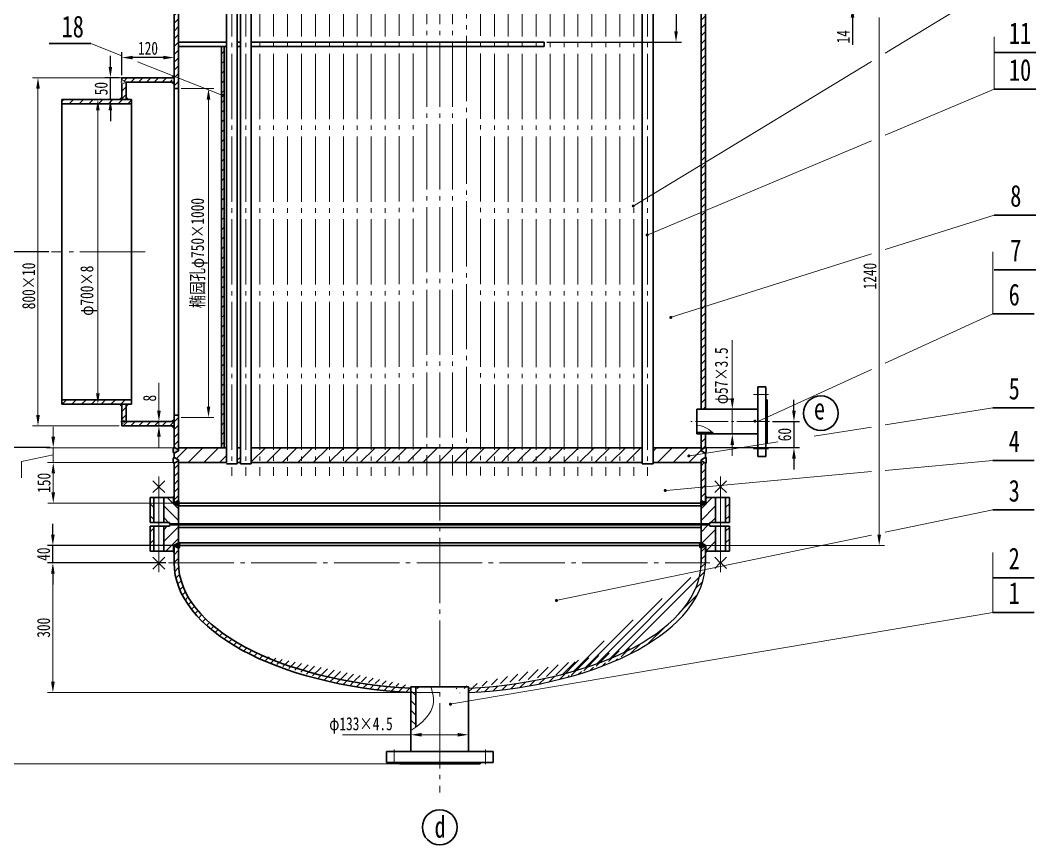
# Model space of a CAD drawing. Header units: millimetres. Extents: x 0 to 5940, y 0 to 8410.
# Drawn here: x 1224 to 3556, y 3282 to 5176 of the extents above; entities that cross this region are included whole.
import ezdxf

# ---------------------------------------------------------------- set-up
doc = ezdxf.new("R2010")
doc.units = ezdxf.units.MM
doc.header["$LTSCALE"] = 100
doc.linetypes.add('MYCENTER', pattern=[3.4, 1.5, -0.15, 0.1, -0.15, 1.5])
doc.layers.get('Defpoints').update_dxf_attribs({"lineweight": 5})
for name, color, linetype, lineweight in [('1', 7, 'Continuous', 35), ('2', 2, 'Continuous', 5), ('3', 3, 'MYCENTER', 5), ('6', 4, 'Continuous', 5)]:
    doc.layers.add(name, color=color, linetype=linetype, lineweight=lineweight)
doc.styles.add('HZTXT', font='SIMFANG.TTF', dxfattribs={"width": 0.75, "height": 30})
doc.dimstyles.new('ISO-25', dxfattribs={"dimtxt": 2.5, "dimasz": 2.5, "dimexe": 1.25, "dimexo": 0.625, "dimtad": 1, "dimdsep": 46, "dimtxsty": 'Standard', "dimcen": 2.5, "dimadec": 0, "dimazin": 0, "dimtfac": 1, "dimtmove": 0, "dimatfit": 3, "dimfxl": 0, "dimarcsym": 0})
pattern_1 = [(45, (-117.517, 50), (-11.22532, 11.22532), [])]
pattern_2 = [(45, (-2e-12, -3340.65), (-13.470384, 13.470384), [])]
pattern_3 = [(45, (-5e-13, 50), (-8.980256, 8.980256), [])]

# ---------------------------------------------------------------- blocks, each defined once
blk = doc.blocks.new('*D5')
at = {"layer": '6', "color": 0, "lineweight": -2}
for p, q in [((3000.8, 4279.2), (3000.8, 4304.2)), ((2951.2, 4254.2), (3013.3, 4254.2)), ((3000.8, 4254.2), (3000.8, 4194.2)), ((2793.7, 4194.2), (3013.3, 4194.2)), ((3000.8, 4169.2), (3000.8, 4144.2))]:
    blk.add_line(p, q, dxfattribs=at)
at = {"layer": '6', "color": 0}
for points in [[(2996.6, 4279.2), (3005, 4279.2), (3000.8, 4254.2)], [(2996.6, 4169.2), (3005, 4169.2), (3000.8, 4194.2)]]:
    blk.add_solid(points, dxfattribs=at)
at = {"layer": 'Defpoints', "color": 0}
for p in [(2944.9, 4254.2), (2787.5, 4194.2), (3000.8, 4194.2)]:
    blk.add_point(p, dxfattribs=at)
at = {"layer": '6', "color": 0, "insert": (2979.5, 4224.2), "char_height": 30, "attachment_point": 5, "rotation": 90, "style": 'HZTXT'}
blk.add_mtext('60', dxfattribs=at)
blk = doc.blocks.new('*D8')
at = {"layer": '6', "color": 0, "lineweight": -2}
for p, q in [((1299.1, 3994.5), (1299.1, 4019.5)), ((1584.3, 3969.5), (1286.6, 3969.5)), ((1299.1, 3929.5), (1299.1, 3969.5)), ((1558.5, 3929.5), (1286.6, 3929.5)), ((1299.1, 3904.5), (1299.1, 3879.5))]:
    blk.add_line(p, q, dxfattribs=at)
at = {"layer": '6', "color": 0}
for points in [[(1294.9, 3994.5), (1303.3, 3994.5), (1299.1, 3969.5)], [(1294.9, 3904.5), (1303.3, 3904.5), (1299.1, 3929.5)]]:
    blk.add_solid(points, dxfattribs=at)
at = {"layer": 'Defpoints', "color": 0}
for p in [(1299.1, 3969.5), (1590.6, 3969.5), (1564.8, 3929.5)]:
    blk.add_point(p, dxfattribs=at)
at = {"layer": '6', "color": 0, "insert": (1277.8, 3949.5), "char_height": 30, "attachment_point": 5, "rotation": 90, "style": 'HZTXT'}
blk.add_mtext('40', dxfattribs=at)
blk = doc.blocks.new('*D9')
at = {"layer": '6', "color": 0, "lineweight": -2}
for p, q in [((3135.3, 5246.3), (3135.3, 5271.3)), ((3101.7, 5221.3), (3147.8, 5221.3)), ((3101.7, 5207.3), (3147.8, 5207.3)), ((3135.3, 5221.3), (3135.3, 5207.3)), ((3135.3, 5182.3), (3135.3, 5119.6))]:
    blk.add_line(p, q, dxfattribs=at)
at = {"layer": '6', "color": 0}
for points in [[(3131.1, 5246.3), (3139.4, 5246.3), (3135.3, 5221.3)], [(3131.1, 5182.3), (3139.4, 5182.3), (3135.3, 5207.3)]]:
    blk.add_solid(points, dxfattribs=at)
at = {"layer": 'Defpoints', "color": 0}
for p in [(3095.5, 5221.3), (3095.5, 5207.3), (3135.3, 5221.3)]:
    blk.add_point(p, dxfattribs=at)
at = {"layer": '6', "color": 0, "insert": (3114, 5138.5), "char_height": 30, "attachment_point": 5, "rotation": 90, "style": 'HZTXT'}
blk.add_mtext('14', dxfattribs=at)
blk = doc.blocks.new('*D10')
at = {"layer": '6', "color": 0, "lineweight": -2}
for p, q in [((1457.5, 5050.4), (1457.5, 5103)), ((1552.5, 5090.5), (1482.5, 5090.5)), ((1577.5, 5050.1), (1577.5, 5103))]:
    blk.add_line(p, q, dxfattribs=at)
at = {"layer": '6', "color": 0}
for points in [[(1482.5, 5094.7), (1482.5, 5086.4), (1457.5, 5090.5)], [(1552.5, 5094.7), (1552.5, 5086.4), (1577.5, 5090.5)]]:
    blk.add_solid(points, dxfattribs=at)
at = {"layer": 'Defpoints', "color": 0}
for p in [(1457.5, 5090.5), (1457.5, 5044.2), (1577.5, 5043.9)]:
    blk.add_point(p, dxfattribs=at)
at = {"layer": '6', "color": 0, "insert": (1517.5, 5111.8), "char_height": 30, "attachment_point": 5, "style": 'HZTXT'}
blk.add_mtext('120', dxfattribs=at)
blk = doc.blocks.new('*D11')
at = {"layer": '6', "color": 0, "lineweight": -2}
for p, q in [((1431.2, 5069.2), (1431.2, 5094.2)), ((1451.2, 5044.2), (1418.7, 5044.2)), ((1431.2, 4994.2), (1431.2, 5044.2)), ((1452.8, 4994.2), (1418.7, 4994.2)), ((1431.2, 4969.2), (1431.2, 4944.2))]:
    blk.add_line(p, q, dxfattribs=at)
at = {"layer": '6', "color": 0}
for points in [[(1427, 5069.2), (1435.3, 5069.2), (1431.2, 5044.2)], [(1427, 4969.2), (1435.3, 4969.2), (1431.2, 4994.2)]]:
    blk.add_solid(points, dxfattribs=at)
at = {"layer": 'Defpoints', "color": 0}
for p in [(1431.2, 5044.2), (1457.5, 5044.2), (1459.1, 4994.2)]:
    blk.add_point(p, dxfattribs=at)
at = {"layer": '6', "color": 0, "insert": (1409.9, 5019.2), "char_height": 30, "attachment_point": 5, "rotation": 90, "style": 'HZTXT'}
blk.add_mtext('50', dxfattribs=at)
blk = doc.blocks.new('*D12')
at = {"layer": '6', "color": 0, "lineweight": -2}
for p, q in [((1289.9, 4644.2), (1183.7, 4644.2)), ((1196.2, 4219.2), (1196.2, 4619.2)), ((1292.7, 4194.2), (1183.7, 4194.2))]:
    blk.add_line(p, q, dxfattribs=at)
at = {"layer": '6', "color": 0}
for points in [[(1192, 4619.2), (1200.3, 4619.2), (1196.2, 4644.2)], [(1192, 4219.2), (1200.3, 4219.2), (1196.2, 4194.2)]]:
    blk.add_solid(points, dxfattribs=at)
at = {"layer": 'Defpoints', "color": 0}
for p in [(1196.2, 4644.2), (1296.2, 4644.2), (1299, 4194.2)]:
    blk.add_point(p, dxfattribs=at)
at = {"layer": '6', "color": 0, "insert": (1174.9, 4419.2), "char_height": 30, "attachment_point": 5, "rotation": 90, "style": 'HZTXT'}
blk.add_mtext('450', dxfattribs=at)
blk = doc.blocks.new('*D13')
at = {"layer": '6', "color": 0, "lineweight": -2}
for p, q in [((1581.2, 5545.2), (1110.9, 5545.2)), ((1123.4, 4219.2), (1123.4, 5520.2)), ((1177.4, 4194.2), (1110.9, 4194.2))]:
    blk.add_line(p, q, dxfattribs=at)
at = {"layer": '6', "color": 0}
for points in [[(1119.2, 5520.2), (1127.5, 5520.2), (1123.4, 5545.2)], [(1119.2, 4219.2), (1127.5, 4219.2), (1123.4, 4194.2)]]:
    blk.add_solid(points, dxfattribs=at)
at = {"layer": 'Defpoints', "color": 0}
for p in [(1123.4, 5545.2), (1587.5, 5545.2), (1183.7, 4194.2)]:
    blk.add_point(p, dxfattribs=at)
at = {"layer": '6', "color": 0, "insert": (1102.1, 4869.7), "char_height": 30, "attachment_point": 5, "rotation": 90, "style": 'HZTXT'}
blk.add_mtext('1351', dxfattribs=at)
blk = doc.blocks.new('*D17')
at = {"layer": '2', "color": 0, "lineweight": -2}
for p, q in [((2683.6, 6194.2), (2742.6, 6194.2)), ((2730.1, 6169.2), (2730.1, 5151.2)), ((2433.7, 5126.2), (2742.6, 5126.2))]:
    blk.add_line(p, q, dxfattribs=at)
at = {"layer": '2', "color": 0}
for points in [[(2725.9, 6169.2), (2734.2, 6169.2), (2730.1, 6194.2)], [(2725.9, 5151.2), (2734.2, 5151.2), (2730.1, 5126.2)]]:
    blk.add_solid(points, dxfattribs=at)
at = {"layer": 'Defpoints', "color": 0}
for p in [(2677.4, 6194.2), (2427.5, 5126.2), (2730.1, 5126.2)]:
    blk.add_point(p, dxfattribs=at)
at = {"layer": '2', "color": 0, "insert": (2708.8, 5660.2), "char_height": 30, "attachment_point": 5, "rotation": 90, "style": 'HZTXT'}
blk.add_mtext('1068', dxfattribs=at)

msp = doc.modelspace()

# ---------------------------------------------------------------- hatches: boundary and pattern name
at = {"layer": '2'}
h = msp.add_hatch(dxfattribs=at)
h.set_pattern_fill('ANSI31', color=256, scale=4, style=0)
h.paths.add_polyline_path([(1587.475, 5334.57), (1577.475, 5334.57), (1577.475, 5037.173), (1587.475, 5032.701)])
h = msp.add_hatch(dxfattribs=at)
h.set_pattern_fill('ANSI31', color=256, scale=4, style=0)
h.paths.add_polyline_path([(2797.475, 5216.461), (2787.475, 5216.461), (2787.475, 4687.692), (2797.475, 4687.692)])
h = msp.add_hatch(color=256, dxfattribs=at)
edge = h.paths.add_edge_path()
edge.add_ellipse((1457.475, 5034.167), major_axis=(0, 5), ratio=0.30473955, start_angle=0, end_angle=180)
edge.add_line((1457.475, 5029.167), (1467.475, 5034.167))
edge.add_line((1467.475, 5034.167), (1457.475, 5039.167))
h.paths.add_polyline_path([(1577.475, 5049.784), (1571.859, 5044.167), (1577.475, 5044.167)])
h.paths.add_polyline_path([(1577.475, 5034.167), (1571.859, 5034.167), (1577.475, 5028.551)])
h.paths.add_polyline_path([(1467.475, 4999.745), (1467.475, 4994.167), (1473.053, 4994.167)])
h.paths.add_polyline_path([(1457.475, 4999.745), (1451.897, 4994.167), (1457.475, 4994.167)])
h = msp.add_hatch(dxfattribs=at)
h.set_pattern_fill('ANSI31', color=256, scale=4, style=0)
h.paths.add_polyline_path([(1561.836, 5044.167), (1457.475, 5044.167), (1457.475, 5039.167), (1467.475, 5034.167), (1577.475, 5034.167), (1577.475, 5037.173)])
h.paths.add_polyline_path([(1467.475, 5034.167), (1457.475, 5029.167), (1457.475, 4994.167), (1467.475, 4994.167)])
h = msp.add_hatch(dxfattribs=at)
h.set_pattern_fill('ANSI31', color=256, scale=4, style=0)
h.paths.add_polyline_path([(1587.475, 5019.167), (1587.475, 5043.672), (1577.475, 5047.6), (1577.475, 5019.167)])
h = msp.add_hatch(dxfattribs=at)
h.set_pattern_fill('ANSI31', color=256, scale=4, style=0)
h.paths.add_polyline_path([(2797.475, 4687.692), (2787.475, 4687.692), (2787.475, 4282.667), (2797.475, 4282.667)])
h = msp.add_hatch(color=256, dxfattribs=at)
h.paths.add_polyline_path([(1577.475, 4244.167), (1571.859, 4244.167), (1577.475, 4238.551)])
h.paths.add_polyline_path([(1577.475, 4259.784), (1571.859, 4254.167), (1577.475, 4254.167)])
edge = h.paths.add_edge_path()
edge.add_line((1587.475, 4187.167), (1587.475, 4189.243))
edge.add_line((1587.475, 4189.243), (1578.946, 4194.167))
edge.add_line((1578.946, 4194.167), (1576.631, 4194.167))
edge.add_ellipse((1577.625, 4188.205), major_axis=(0, -6.774), ratio=0.30896489, start_angle=208.332188, end_angle=355.907301)
edge.add_ellipse((1577.625, 4188.205), major_axis=(0, -6.774), ratio=0.30896489, start_angle=355.907301, end_angle=357.918886)
edge.add_line((1577.549, 4181.436), (1587.475, 4187.167))
h.paths.add_polyline_path([(1467.475, 4254.167), (1457.475, 4254.167), (1457.475, 4249.167)])
h.paths.add_polyline_path([(1457.475, 4259.167), (1457.475, 4254.167), (1467.475, 4254.167)])
edge = h.paths.add_edge_path()
edge.add_ellipse((1457.475, 4254.167), major_axis=(0, -5), ratio=0.30473955, start_angle=180, end_angle=360)
edge.add_line((1457.475, 4249.167), (1457.475, 4259.167))
h.paths.add_polyline_path([(1473.053, 4294.167), (1467.475, 4294.167), (1467.475, 4288.59)])
h.paths.add_polyline_path([(1457.475, 4294.167), (1451.897, 4294.167), (1457.475, 4288.59)])
h = msp.add_hatch(dxfattribs=at)
h.set_pattern_fill('ANSI31', color=256, scale=4, style=0)
h.paths.add_polyline_path([(1587.475, 4269.167), (1577.475, 4269.167), (1577.475, 4195.017), (1587.475, 4189.243)])
h.paths.add_polyline_path([(1577.475, 4254.167), (1467.475, 4254.167), (1457.475, 4249.167), (1457.475, 4244.167), (1577.475, 4244.167)])
h.paths.add_polyline_path([(1467.475, 4294.167), (1457.475, 4294.167), (1457.475, 4259.167), (1467.475, 4254.167)])
h = msp.add_hatch(dxfattribs=at)
h.set_pattern_fill('ANSI31', color=256, scale=4, style=0)
h.paths.add_polyline_path([(2797.475, 4225.667), (2787.475, 4225.667), (2787.475, 4189.243), (2797.475, 4195.017)])
h = msp.add_hatch(dxfattribs=at)
h.set_pattern_fill('ANSI31', color=256, scale=4, style=0)
h.paths.add_polyline_path([(1587.475, 4164.128), (1577.475, 4158.355), (1577.475, 4067.096), (1587.475, 4072.869), (1587.475, 4106.518)])
h = msp.add_hatch(dxfattribs=at)
h.set_pattern_fill('ANSI31', color=256, scale=4, style=0)
h.paths.add_polyline_path([(2787.475, 4103.171), (2797.475, 4104.088), (2797.475, 4106.518), (2797.475, 4158.355), (2787.475, 4164.128)])
h.paths.add_polyline_path([(2787.475, 4072.869), (2797.475, 4067.096), (2797.475, 4104.088), (2787.475, 4103.171)])
for points in [[(1577.475, 4075.518), (1577.475, 4083.518), (1573.475, 4079.518)], [(2801.475, 4079.518), (2797.475, 4083.518), (2797.475, 4075.518)], [(1569.136, 4019.518), (1569.136, 4016.518), (1590.706, 4016.518), (1590.706, 4019.518)], [(2784.244, 4019.518), (2784.244, 4016.518), (2805.814, 4016.518), (2805.814, 4019.518)], [(1573.475, 3956.518), (1577.475, 3960.518), (1577.475, 3952.518)], [(2801.475, 3956.518), (2797.475, 3960.518), (2797.475, 3952.518)]]:
    msp.add_hatch(color=256, dxfattribs=at).paths.add_polyline_path(points)
h = msp.add_hatch(dxfattribs=at)
h.set_pattern_fill('ANSI31', color=256, scale=6, style=0)
h.set_pattern_definition([(135, (4374.95, -3340.65), (13.470384, 13.470384), [])])
h.paths.add_polyline_path([(1553.975, 4022.518), (1566.975, 4022.518), (1566.975, 4019.518), (1587.475, 4019.518), (1587.475, 4060.167), (1576.475, 4066.518), (1576.475, 4076.518), (1573.475, 4079.518), (1553.975, 4079.518)])
h.paths.add_polyline_path([(1522.475, 4022.518), (1530.975, 4022.518), (1530.975, 4079.518), (1522.475, 4079.518)])
h = msp.add_hatch(color=256, dxfattribs=at)
edge = h.paths.add_edge_path()
edge.add_line((1576.475, 4066.518), (1587.475, 4060.167))
edge.add_ellipse((1587.475, 4066.518), major_axis=(0, 6.351), ratio=0.28810763, start_angle=180, end_angle=360)
edge.add_line((1587.475, 4072.869), (1576.475, 4066.518))
h = msp.add_hatch(color=256, dxfattribs=at)
edge = h.paths.add_edge_path()
edge.add_ellipse((2787.475, 4066.518), major_axis=(0, 6.351), ratio=0.28810763, start_angle=0, end_angle=180)
edge.add_line((2787.475, 4060.167), (2798.475, 4066.518))
edge.add_line((2798.475, 4066.518), (2787.475, 4072.869))
h = msp.add_hatch(dxfattribs=at)
h.set_pattern_fill('ANSI31', color=256, scale=6, style=0)
h.set_pattern_definition(pattern_2)
h.paths.add_polyline_path([(2820.975, 4079.518), (2801.475, 4079.518), (2798.475, 4076.518), (2798.475, 4066.518), (2787.475, 4060.167), (2787.475, 4019.518), (2807.975, 4019.518), (2807.975, 4022.518), (2820.975, 4022.518)])
h.paths.add_polyline_path([(2852.475, 4079.518), (2843.975, 4079.518), (2843.975, 4022.518), (2852.475, 4022.518)])
h = msp.add_hatch(dxfattribs=at)
h.set_pattern_fill('ANSI31', color=256, scale=6, style=0)
h.paths.add_polyline_path([(1587.475, 4016.518), (1566.975, 4016.518), (1566.975, 4013.518), (1553.975, 4013.518), (1553.975, 3956.518), (1573.475, 3956.518), (1576.475, 3959.518), (1576.475, 3969.518), (1587.475, 3975.869)])
h.paths.add_polyline_path([(1530.975, 4013.518), (1522.475, 4013.518), (1522.475, 3956.518), (1530.975, 3956.518)])
h = msp.add_hatch(dxfattribs=at)
h.set_pattern_fill('ANSI31', color=256, scale=6, style=0)
h.set_pattern_definition(pattern_2)
h.paths.add_polyline_path([(2798.475, 3969.518), (2798.475, 3959.518), (2801.475, 3956.518), (2820.975, 3956.518), (2820.975, 4013.518), (2807.975, 4013.518), (2807.975, 4016.518), (2787.475, 4016.518), (2787.475, 3975.869)])
h.paths.add_polyline_path([(2852.475, 4013.518), (2843.975, 4013.518), (2843.975, 3956.518), (2852.475, 3956.518)])
h = msp.add_hatch(color=256, dxfattribs=at)
edge = h.paths.add_edge_path()
edge.add_ellipse((1587.475, 3969.518), major_axis=(0, -6.351), ratio=0.4848955, start_angle=0, end_angle=180)
edge.add_line((1587.475, 3975.869), (1576.475, 3969.518))
edge.add_line((1576.475, 3969.518), (1587.475, 3963.167))
h = msp.add_hatch(dxfattribs=at)
h.set_pattern_fill('ANSI31', color=256, scale=4, style=0)
h.paths.add_polyline_path([(1587.475, 3963.167), (1577.475, 3968.941), (1577.475, 3929.518), (1587.475, 3929.518)])
h = msp.add_hatch(dxfattribs=at)
h.set_pattern_fill('ANSI31', color=256, scale=4, style=0)
h.paths.add_polyline_path([(2787.475, 3929.518), (2797.475, 3929.518), (2797.475, 3968.941), (2787.475, 3963.167)])
edge = h.paths.add_edge_path()
edge.add_ellipse((2187.475, 3929.518), major_axis=(600, 0), ratio=0.48333333, start_angle=356.525206, end_angle=360, ccw=False)
edge.add_line((2786.372, 3911.942), (2796.667, 3914.077))
edge.add_ellipse((2187.475, 3929.518), major_axis=(610, 0), ratio=0.49180328, start_angle=357.049547, end_angle=360)
edge.add_line((2797.475, 3929.518), (2787.475, 3929.518))
h = msp.add_hatch(color=256, dxfattribs=at)
edge = h.paths.add_edge_path()
edge.add_line((2798.475, 3969.518), (2787.475, 3975.869))
edge.add_ellipse((2787.475, 3969.518), major_axis=(0, -6.351), ratio=0.4848955, start_angle=180, end_angle=360)
edge.add_line((2787.475, 3963.167), (2798.475, 3969.518))
h = msp.add_hatch(dxfattribs=at)
h.set_pattern_fill('ANSI31', color=256, scale=4, style=0)
edge = h.paths.add_edge_path()
edge.add_ellipse((2187.475, 3929.518), major_axis=(610, 0), ratio=0.49180328, start_angle=314.855135, end_angle=357.049547)
edge.add_line((2796.667, 3914.077), (2786.372, 3911.942))
edge.add_ellipse((2187.475, 3929.518), major_axis=(600, 0), ratio=0.48333333, start_angle=315.813264, end_angle=356.525206, ccw=False)
edge.add_line((2617.718, 3727.389), (2617.718, 3716.851))
h = msp.add_hatch(dxfattribs=at)
h.set_pattern_fill('ANSI31', color=256, scale=4, style=0)
h.set_pattern_definition(pattern_3)
edge = h.paths.add_edge_path()
edge.add_ellipse((2187.475, 3929.518), major_axis=(610, 0), ratio=0.49180328, start_angle=276.234996, end_angle=316.77373)
edge.add_line((2631.955, 3724.054), (2631.955, 3734.718))
edge.add_ellipse((2187.475, 3929.518), major_axis=(600, 0), ratio=0.48333333, start_angle=276.339335, end_angle=317.799517, ccw=False)
edge.add_line((2253.725, 3641.292), (2253.725, 3631.293))
h = msp.add_hatch(dxfattribs=at)
h.set_pattern_fill('ANSI31', color=256, scale=4, style=0)
h.set_pattern_definition(pattern_3)
edge = h.paths.add_edge_path()
edge.add_ellipse((2187.475, 3929.518), major_axis=(600, 0), ratio=0.48333333, start_angle=227.036497, end_angle=263.660665, ccw=False)
edge.add_line((1778.556, 3717.3), (1778.556, 3706.907))
edge.add_ellipse((2187.475, 3929.518), major_axis=(610, 0), ratio=0.49180328, start_angle=227.905168, end_angle=263.765004)
edge.add_line((2121.225, 3631.293), (2121.225, 3641.292))
at = {"layer": '6'}
h = msp.add_hatch(dxfattribs=at)
h.set_pattern_fill('ANSI31', color=256, scale=5, style=0)
h.paths.add_polyline_path([(1692.573, 5116.167), (1686.573, 5116.167), (1686.573, 4976.326), (1692.573, 4976.326)])
h = msp.add_hatch(dxfattribs=at)
h.set_pattern_fill('ANSI31', color=256, scale=5, style=0)
h.set_pattern_definition(pattern_1)
h.paths.add_polyline_path([(1319.958, 4994.167), (1319.958, 4984.167), (1479.958, 4984.167), (1479.958, 4994.167)])
h = msp.add_hatch(dxfattribs=at)
h.set_pattern_fill('ANSI31', color=256, scale=5, style=0)
h.paths.add_polyline_path([(1692.573, 4976.326), (1686.573, 4976.326), (1686.573, 4710.271), (1692.573, 4710.271)])
h = msp.add_hatch(dxfattribs=at)
h.set_pattern_fill('ANSI31', color=256, scale=5, style=0)
h.paths.add_polyline_path([(1692.573, 4710.271), (1686.573, 4710.271), (1686.573, 4527.193), (1692.573, 4527.193)])
h = msp.add_hatch(dxfattribs=at)
h.set_pattern_fill('ANSI31', color=256, scale=5, style=0)
h.paths.add_polyline_path([(1692.573, 4527.193), (1686.573, 4527.193), (1686.573, 4332.261), (1692.573, 4332.261)])
h = msp.add_hatch(dxfattribs=at)
h.set_pattern_fill('ANSI31', color=256, scale=5, style=0)
h.paths.add_polyline_path([(1692.573, 4332.261), (1686.573, 4332.261), (1686.573, 4194.167), (1692.573, 4194.167)])
h = msp.add_hatch(dxfattribs=at)
h.set_pattern_fill('ANSI31', color=256, scale=5, style=0)
h.set_pattern_definition(pattern_1)
h.paths.add_polyline_path([(1319.958, 4304.167), (1319.958, 4294.167), (1479.958, 4294.167), (1479.958, 4304.167)])
h = msp.add_hatch(dxfattribs=at)
h.set_pattern_fill('ANSI31', color=256, scale=2, style=0)
edge = h.paths.add_edge_path()
edge.add_line((2813.808, 4229.153), (2777.475, 4229.153))
edge.add_line((2777.475, 4229.153), (2777.475, 4225.667))
edge.add_line((2777.475, 4225.667), (2818.247, 4225.667))
edge.add_spline(control_points=[(2818.247, 4225.667), (2816.773, 4226.809), (2815.297, 4227.979), (2813.808, 4229.153)], knot_values=[117.57746144, 117.57746144, 117.57746144, 117.57746144, 122.78768098, 122.78768098, 122.78768098, 122.78768098], degree=3, periodic=0)
h = msp.add_hatch(dxfattribs=at)
h.set_pattern_fill('ANSI31', color=256, scale=8, style=0)
h.paths.add_polyline_path([(1697.573, 4160.167), (1697.573, 4194.167), (1587.475, 4194.167), (1587.475, 4187.167), (1577.475, 4181.394), (1577.475, 4171.941), (1587.475, 4166.167), (1587.475, 4160.167)])
h.paths.add_polyline_path([(1729.573, 4194.167), (1722.573, 4194.167), (1722.573, 4160.167), (1729.573, 4160.167)])
h.paths.add_polyline_path([(1774.073, 4194.167), (1754.573, 4194.167), (1754.573, 4160.167), (1774.073, 4160.167)])
h.paths.add_polyline_path([(1774.073, 4160.167), (1806.073, 4160.167), (1806.073, 4194.167), (1774.073, 4194.167)])
h.paths.add_polyline_path([(1806.073, 4160.167), (1838.073, 4160.167), (1838.073, 4194.167), (1806.073, 4194.167)])
h.paths.add_polyline_path([(1838.073, 4160.167), (1870.073, 4160.167), (1870.073, 4194.167), (1838.073, 4194.167)])
h.paths.add_polyline_path([(1902.073, 4194.167), (1870.073, 4194.167), (1870.073, 4160.167), (1902.073, 4160.167)])
h.paths.add_polyline_path([(1934.073, 4194.167), (1902.073, 4194.167), (1902.073, 4160.167), (1934.073, 4160.167)])
h.paths.add_polyline_path([(1934.073, 4160.167), (1966.073, 4160.167), (1966.073, 4194.167), (1934.073, 4194.167)])
h = msp.add_hatch(dxfattribs=at)
h.set_pattern_fill('ANSI31', color=256, scale=8, style=0)
h.paths.add_polyline_path([(1998.073, 4194.167), (1966.073, 4194.167), (1966.073, 4160.167), (1998.073, 4160.167)])
h.paths.add_polyline_path([(2030.073, 4160.167), (2030.073, 4194.167), (1998.073, 4194.167), (1998.073, 4160.167)])
h.paths.add_polyline_path([(2062.073, 4160.167), (2062.073, 4194.167), (2030.073, 4194.167), (2030.073, 4160.167)])
h.paths.add_polyline_path([(2094.058, 4160.167), (2094.058, 4194.167), (2062.073, 4194.167), (2062.073, 4160.167)])
h.paths.add_polyline_path([(2094.058, 4160.167), (2126.058, 4160.167), (2126.058, 4194.167), (2094.058, 4194.167)])
h.paths.add_polyline_path([(2126.058, 4160.167), (2158.058, 4160.167), (2158.058, 4194.167), (2126.058, 4194.167)])
h.paths.add_polyline_path([(2187.475, 4194.167), (2158.058, 4194.167), (2158.058, 4160.167), (2187.475, 4160.167)])
h.paths.add_polyline_path([(2187.475, 4160.167), (2216.893, 4160.167), (2216.893, 4194.167), (2187.475, 4194.167)])
h.paths.add_polyline_path([(2248.893, 4194.167), (2216.893, 4194.167), (2216.893, 4160.167), (2248.893, 4160.167)])
h.paths.add_polyline_path([(2280.893, 4194.167), (2248.893, 4194.167), (2248.893, 4160.167), (2280.893, 4160.167)])
h.paths.add_polyline_path([(2280.893, 4160.167), (2312.877, 4160.167), (2312.877, 4194.167), (2280.893, 4194.167)])
h = msp.add_hatch(dxfattribs=at)
h.set_pattern_fill('ANSI31', color=256, scale=8, style=0)
h.paths.add_polyline_path([(2344.877, 4194.167), (2312.877, 4194.167), (2312.877, 4160.167), (2344.877, 4160.167)])
h.paths.add_polyline_path([(2408.877, 4194.167), (2376.877, 4194.167), (2376.877, 4160.167), (2408.877, 4160.167)])
h.paths.add_polyline_path([(2440.877, 4194.167), (2408.877, 4194.167), (2408.877, 4160.167), (2440.877, 4160.167)])
h.paths.add_polyline_path([(2472.877, 4194.167), (2440.877, 4194.167), (2440.877, 4160.167), (2472.877, 4160.167)])
h.paths.add_polyline_path([(2504.877, 4194.167), (2472.877, 4194.167), (2472.877, 4160.167), (2504.877, 4160.167)])
h.paths.add_polyline_path([(2536.877, 4194.167), (2504.877, 4194.167), (2504.877, 4160.167), (2536.877, 4160.167)])
h.paths.add_polyline_path([(2568.877, 4194.167), (2536.877, 4194.167), (2536.877, 4160.167), (2568.877, 4160.167)])
h.paths.add_polyline_path([(2600.877, 4194.167), (2568.877, 4194.167), (2568.877, 4160.167), (2600.877, 4160.167)])
h.paths.add_polyline_path([(2632.877, 4194.167), (2600.877, 4194.167), (2600.877, 4160.167), (2632.877, 4160.167)])
h.paths.add_polyline_path([(2652.377, 4194.167), (2632.877, 4194.167), (2632.877, 4160.167), (2652.377, 4160.167)])
h = msp.add_hatch(dxfattribs=at)
h.set_pattern_fill('ANSI31', color=256, scale=8, style=0)
h.paths.add_polyline_path([(2376.877, 4194.167), (2344.877, 4194.167), (2344.877, 4160.167), (2376.877, 4160.167)])
h = msp.add_hatch(dxfattribs=at)
h.set_pattern_fill('ANSI31', color=256, scale=8, style=0)
edge = h.paths.add_edge_path()
edge.add_line((2787.475, 4160.167), (2787.475, 4166.167))
edge.add_line((2787.475, 4166.167), (2797.475, 4171.941))
edge.add_line((2797.475, 4171.941), (2797.475, 4180.911))
edge.add_line((2797.475, 4180.911), (2761.255, 4175.158))
edge.add_arc((2759.505, 4175.158), 1.75, -180, 0, ccw=False)
edge.add_arc((2759.505, 4175.158), 1.75, 0, 180, ccw=False)
edge.add_line((2761.255, 4175.158), (2797.475, 4180.911))
edge.add_line((2797.475, 4180.911), (2797.475, 4181.394))
edge.add_line((2797.475, 4181.394), (2797.405, 4181.434))
edge.add_ellipse((2797.326, 4188.205), major_axis=(0, -6.774), ratio=0.30896489, start_angle=0, end_angle=2.081114)
edge.add_line((2797.402, 4181.436), (2787.475, 4187.167))
edge.add_line((2787.475, 4187.167), (2787.475, 4194.167))
edge.add_line((2787.475, 4194.167), (2677.377, 4194.167))
edge.add_line((2677.377, 4194.167), (2677.377, 4160.167))
edge.add_line((2677.377, 4160.167), (2787.475, 4160.167))
h = msp.add_hatch(dxfattribs=at)
h.set_pattern_fill('ANSI31', color=256, scale=5, style=0)
h.set_pattern_definition([(315, (-5e-13, 11234.686), (-11.22532, -11.22532), [])])
edge = h.paths.add_edge_path()
edge.add_spline(control_points=[(2121.225, 3544.126), (2124.909, 3546.471), (2128.651, 3549.045), (2132.348, 3551.801)], knot_values=[54.27747102, 54.27747102, 54.27747102, 54.27747102, 62.80237353, 62.80237353, 62.80237353, 62.80237353], degree=3, periodic=0)
edge.add_line((2132.348, 3551.801), (2132.348, 3644.518))
edge.add_line((2132.348, 3644.518), (2121.225, 3644.518))
edge.add_line((2121.225, 3644.518), (2121.225, 3544.126))

# ---------------------------------------------------------------- linework, layer by layer
for major_axis, ratio, start_param in [((610, 0), 0.49180328, 4.82121019), ((600, 0), 0.48333333, 4.82303125)]:
    msp.add_ellipse((2187.475, 3929.518), major_axis=major_axis, ratio=ratio, start_param=start_param, end_param=6.28318531)
at = {"layer": '1'}
for p, q in [((1697.573, 4160.167), (1697.573, 7163.167)), ((1722.573, 4157.167), (1722.573, 7163.167)), ((1729.573, 7163.167), (1729.573, 4157.167)), ((1754.573, 7163.167), (1754.573, 4157.167)), ((2652.377, 6194.167), (2652.377, 4157.167)), ((2677.377, 6194.167), (2677.377, 4157.167)), ((2787.475, 5570.167), (2787.475, 4282.667)), ((1587.475, 4269.167), (1587.475, 5545.167)), ((1577.475, 5525.167), (1577.475, 4269.167)), ((2797.475, 5525.167), (2797.475, 4282.667)), ((1290.913, 5122.844), (1385.913, 5122.844)), ((1697.573, 5126.167), (1587.475, 5126.167)), ((1697.573, 5116.167), (1587.475, 5116.167)), ((1686.573, 5116.167), (1686.573, 4194.167)), ((1692.573, 5116.167), (1692.573, 4194.167)), ((1729.573, 5126.167), (1722.573, 5126.167)), ((1729.573, 5116.167), (1722.573, 5116.167)), ((2427.475, 5126.167), (1754.573, 5126.167)), ((2427.475, 5116.167), (1754.573, 5116.167)), ((2427.475, 5126.167), (2427.475, 5116.167)), ((3460.873, 5102.31), (3555.873, 5102.31)), ((1577.475, 5044.167), (1457.475, 5044.167)), ((1457.475, 5044.167), (1457.475, 5039.167)), ((1577.475, 5044.167), (1457.475, 5044.167)), ((1457.475, 5039.167), (1457.475, 5044.167)), ((1457.475, 4994.167), (1457.475, 5029.167)), ((1457.475, 5029.167), (1457.475, 4994.167)), ((1577.475, 5034.167), (1467.475, 5034.167)), ((1467.475, 4994.167), (1467.475, 5034.167)), ((1587.475, 5019.167), (1577.475, 5019.167)), ((1587.475, 5019.167), (1577.475, 5019.167)), ((3460.873, 5017.893), (3555.873, 5017.893)), ((1319.958, 4994.167), (1319.958, 4294.167)), ((1479.958, 4994.167), (1319.958, 4994.167)), ((1479.958, 4994.167), (1479.958, 4294.167)), ((1479.958, 4984.167), (1319.958, 4984.167)), ((3460.873, 4728.675), (3555.873, 4728.675)), ((3460.873, 4603.178), (3555.873, 4603.178)), ((3457.244, 4501.684), (3552.244, 4501.684)), ((1479.958, 4304.167), (1319.958, 4304.167)), ((1479.958, 4294.167), (1319.958, 4294.167)), ((1457.475, 4294.167), (1457.475, 4244.167)), ((1457.475, 4259.167), (1457.475, 4294.167)), ((1457.475, 4294.167), (1457.475, 4259.167)), ((1467.475, 4294.167), (1467.475, 4254.167)), ((1467.475, 4294.167), (1467.475, 4254.167)), ((1577.475, 4269.167), (1577.475, 4194.962)), ((1587.475, 4269.167), (1577.475, 4269.167)), ((1587.475, 4269.167), (1577.475, 4269.167)), ((1587.475, 4269.167), (1577.475, 4269.167)), ((1587.475, 4269.167), (1587.475, 4187.167)), ((2777.475, 4282.667), (2777.475, 4225.667)), ((3457.244, 4285.709), (3552.244, 4285.709)), ((1457.475, 4244.167), (1457.475, 4249.167)), ((1457.475, 4249.167), (1457.475, 4244.167)), ((1577.475, 4244.167), (1457.475, 4244.167)), ((1577.475, 4244.167), (1457.475, 4244.167)), ((1577.475, 4254.167), (1467.475, 4254.167)), ((2787.475, 4225.667), (2787.475, 4187.167)), ((2797.475, 4225.667), (2797.475, 4194.962)), ((1577.475, 4181.449), (1577.475, 4171.941)), ((1577.475, 4171.941), (1577.475, 4181.394)), ((1587.475, 4189.243), (1577.549, 4194.974)), ((1587.475, 4187.167), (1577.549, 4181.436)), ((1697.573, 4194.167), (1587.475, 4194.167)), ((1729.573, 4194.167), (1722.573, 4194.167)), ((2652.377, 4194.167), (1754.573, 4194.167)), ((2787.475, 4194.167), (2677.377, 4194.167)), ((2787.475, 4189.243), (2797.402, 4194.974)), ((2787.475, 4187.167), (2787.475, 4192.167)), ((2787.475, 4187.167), (2797.402, 4181.436)), ((2797.475, 4181.449), (2797.475, 4171.941)), ((2797.475, 4181.449), (2797.475, 4171.941)), ((2797.475, 4171.941), (2797.475, 4181.394)), ((1587.475, 4166.167), (1577.475, 4171.941)), ((1577.475, 4158.403), (1577.475, 4065.941)), ((1577.551, 4158.398), (1587.475, 4164.128)), ((1587.475, 4166.167), (1587.475, 4060.167)), ((1587.475, 4160.167), (1587.475, 4165.167)), ((1697.573, 4160.167), (1587.475, 4160.167)), ((1722.573, 4157.167), (1697.573, 4157.167)), ((1729.573, 4160.167), (1722.573, 4160.167)), ((1729.573, 4157.167), (1754.573, 4157.167)), ((2652.377, 4160.167), (1754.573, 4160.167)), ((2677.377, 4157.167), (2652.377, 4157.167)), ((2787.475, 4160.167), (2677.377, 4160.167)), ((2787.475, 4166.167), (2797.475, 4171.941)), ((2787.475, 4166.167), (2787.475, 4061.167)), ((2787.475, 4166.167), (2787.475, 4060.167)), ((2787.475, 4160.167), (2787.475, 4165.167)), ((2797.399, 4158.398), (2787.475, 4164.128)), ((2797.475, 4158.403), (2797.475, 4066.941)), ((2797.475, 4158.403), (2797.475, 4066.941)), ((3457.244, 4164.599), (3552.244, 4164.599)), ((1528.898, 4118.025), (1542.475, 4104.448)), ((1528.898, 4090.871), (1542.475, 4104.448)), ((1556.052, 4118.025), (1542.475, 4104.448)), ((1556.052, 4090.871), (1542.475, 4104.448)), ((1577.475, 4067.096), (1577.475, 4106.518)), ((1587.475, 4072.869), (1587.475, 4106.518)), ((2787.475, 4072.869), (2787.475, 4106.518)), ((2797.475, 4067.096), (2797.475, 4106.518)), ((2818.898, 4118.025), (2832.475, 4104.448)), ((2818.898, 4090.871), (2832.475, 4104.448)), ((2846.052, 4118.025), (2832.475, 4104.448)), ((2846.052, 4090.871), (2832.475, 4104.448)), ((1577.475, 4083.518), (1573.475, 4079.518)), ((2797.475, 4083.518), (2801.475, 4079.518)), ((1573.475, 4079.518), (1522.475, 4079.518)), ((1522.475, 4022.518), (1522.475, 4079.518)), ((1530.975, 4022.518), (1530.975, 4079.518)), ((1530.975, 4022.518), (1530.975, 4079.518)), ((1553.975, 4022.518), (1553.975, 4079.518)), ((1553.975, 4022.518), (1553.975, 4079.518)), ((1577.475, 4075.518), (1573.475, 4079.518)), ((1576.475, 4066.518), (1576.475, 4076.518)), ((1587.475, 4072.869), (1576.475, 4066.518)), ((1587.475, 4060.167), (1576.475, 4066.518)), ((2187.475, 4060.167), (1587.475, 4060.167)), ((1587.475, 4019.518), (1587.475, 4060.167)), ((1587.475, 4060.167), (2187.475, 4060.167)), ((1589.305, 4066.518), (2187.475, 4066.518)), ((2785.645, 4066.518), (2187.475, 4066.518)), ((2187.475, 4060.167), (2787.475, 4060.167)), ((2787.475, 4060.167), (2187.475, 4060.167)), ((2787.475, 4072.869), (2798.475, 4066.518)), ((2787.475, 4060.167), (2798.475, 4066.518)), ((2787.475, 4019.518), (2787.475, 4060.167)), ((2797.475, 4075.518), (2801.475, 4079.518)), ((2798.475, 4066.518), (2798.475, 4076.518)), ((2801.475, 4079.518), (2852.475, 4079.518)), ((2820.975, 4022.518), (2820.975, 4079.518)), ((2820.975, 4022.518), (2820.975, 4079.518)), ((2843.975, 4022.518), (2843.975, 4079.518)), ((2843.975, 4022.518), (2843.975, 4079.518)), ((2852.475, 4022.518), (2852.475, 4079.518)), ((3457.244, 4051.078), (3552.244, 4051.078)), ((1566.975, 4022.518), (1522.475, 4022.518)), ((1566.975, 4013.518), (1522.475, 4013.518)), ((1522.475, 4013.518), (1522.475, 3956.518)), ((1530.975, 4013.518), (1530.975, 3956.518)), ((1530.975, 4013.518), (1530.975, 3956.518)), ((1553.975, 4013.518), (1553.975, 3956.518)), ((1553.975, 4013.518), (1553.975, 3956.518)), ((1566.975, 4019.518), (1566.975, 4022.518)), ((2187.475, 4019.518), (1566.975, 4019.518)), ((1566.975, 4016.518), (1566.975, 4013.518)), ((2187.475, 4016.518), (1566.975, 4016.518)), ((1587.475, 3975.869), (1587.475, 4016.518)), ((2187.475, 4010.544), (1587.475, 4010.544)), ((2187.475, 4019.518), (2807.975, 4019.518)), ((2187.475, 4016.518), (2807.975, 4016.518)), ((2187.475, 4010.544), (2786.98, 4010.544)), ((2787.475, 4016.518), (2787.475, 3969.518)), ((2807.975, 4022.518), (2852.475, 4022.518)), ((2807.975, 4019.518), (2807.975, 4022.518)), ((2807.975, 4016.518), (2807.975, 4013.518)), ((2807.975, 4013.518), (2852.475, 4013.518)), ((2820.975, 4013.518), (2820.975, 3956.518)), ((2820.975, 4013.518), (2820.975, 3956.518)), ((2843.975, 4013.518), (2843.975, 3956.518)), ((2843.975, 4013.518), (2843.975, 3956.518)), ((2852.475, 4013.518), (2852.475, 3956.518)), ((1587.475, 3975.869), (1576.475, 3969.518)), ((1587.475, 3963.167), (1576.475, 3969.518)), ((1576.475, 3969.518), (1576.475, 3959.518)), ((2187.475, 3969.518), (1577.475, 3969.518)), ((1577.475, 3969.518), (1577.475, 3929.518)), ((1587.475, 3975.869), (2187.475, 3975.869)), ((1587.475, 3968.479), (1587.475, 3929.518)), ((2787.475, 3975.869), (2187.475, 3975.869)), ((2187.475, 3969.518), (2797.475, 3969.518)), ((2787.475, 3975.869), (2798.475, 3969.518)), ((2787.475, 3963.167), (2798.475, 3969.518)), ((2787.475, 3968.479), (2787.475, 3929.518)), ((2797.475, 3969.518), (2797.475, 3929.518)), ((2798.475, 3969.518), (2798.475, 3959.518)), ((1573.475, 3956.518), (1522.475, 3956.518)), ((1528.898, 3942.46), (1542.475, 3928.883)), ((1556.052, 3942.46), (1542.475, 3928.883)), ((1577.475, 3960.518), (1573.475, 3956.518)), ((1577.475, 3952.518), (1573.475, 3956.518)), ((2797.475, 3960.518), (2801.475, 3956.518)), ((2797.475, 3952.518), (2801.475, 3956.518)), ((2801.475, 3956.518), (2852.475, 3956.518)), ((2818.898, 3942.46), (2832.475, 3928.883)), ((2846.052, 3942.46), (2832.475, 3928.883)), ((1528.898, 3915.305), (1542.475, 3928.883)), ((1556.052, 3915.305), (1542.475, 3928.883)), ((2818.898, 3916.577), (2832.475, 3930.154)), ((2846.052, 3916.577), (2832.475, 3930.154)), ((3457.244, 3895.187), (3552.244, 3895.187)), ((3457.244, 3815.751), (3552.244, 3815.751)), ((2121.225, 3495.788), (2121.225, 3644.518)), ((2253.725, 3644.518), (2121.225, 3644.518)), ((2132.348, 3551.801), (2132.348, 3644.518)), ((2253.725, 3495.788), (2253.725, 3644.518))]:
    msp.add_line(p, q, dxfattribs=at)
at = {"layer": '1', "ltscale": 0.5}
for p, q in [((2917.475, 4334.167), (2936.475, 4334.167)), ((2917.475, 4334.167), (2917.475, 4254.167)), ((2936.475, 4334.167), (2936.475, 4254.167)), ((2939.475, 4304.167), (2936.475, 4304.167)), ((2939.475, 4304.167), (2939.475, 4254.167)), ((2917.475, 4282.667), (2777.475, 4282.667)), ((2917.475, 4174.167), (2917.475, 4254.167)), ((2936.475, 4174.167), (2936.475, 4254.167)), ((2939.475, 4204.167), (2939.475, 4254.167)), ((2813.808, 4229.153), (2777.475, 4229.153)), ((2917.475, 4225.667), (2777.475, 4225.667)), ((2939.475, 4204.167), (2936.475, 4204.167)), ((2917.475, 4174.167), (2936.475, 4174.167)), ((2064.975, 3495.788), (2187.475, 3495.788)), ((2064.975, 3470.788), (2064.975, 3495.788)), ((2309.975, 3495.788), (2187.475, 3495.788)), ((2309.975, 3470.788), (2309.975, 3495.788)), ((2064.975, 3470.788), (2187.475, 3470.788)), ((2094.975, 3467.788), (2094.975, 3470.788)), ((2279.975, 3467.788), (2094.975, 3467.788)), ((2309.975, 3470.788), (2187.475, 3470.788)), ((2279.975, 3467.788), (2279.975, 3470.788))]:
    msp.add_line(p, q, dxfattribs=at)
at = {"layer": '1', "const_width": 3.5}
for points in [[(1687.34, 5003.759, 1), (1690.84, 5003.759, 1)], [(2630.136, 4749.451, 1), (2633.636, 4749.451, 1)], [(2662.072, 4682.959, 1), (2665.572, 4682.959, 1)], [(2716.306, 4493.374, 1), (2719.806, 4493.374, 1)], [(2909.564, 4255.122, 1), (2913.064, 4255.122, 1)], [(2757.755, 4175.158, 1), (2761.255, 4175.158, 1)], [(2703.528, 4095.792, 1), (2707.028, 4095.792, 1)], [(2453.654, 3842.937, 1), (2457.154, 3842.937, 1)], [(2210.27, 3604.615, -1), (2213.77, 3604.615, -1)]]:
    msp.add_lwpolyline(points, format="xyb", close=True, dxfattribs=at)
at = {"layer": '1'}
for centre in [(3062.571, 4273.358), (2187.475, 3321.83)]:
    msp.add_circle(centre, 40, dxfattribs=at)
for centre, major_axis, ratio, start_param, end_param in [((1577.625, 4188.205), (0, -6.774), 0.30896489, 3.17791495, 6.28318531), ((1577.551, 4165.172), (0, -6.774), 0.30896489, 3.17791495, 6.28318531), ((2787.475, 3969.518), (0, -6.351), 0.4848955, 3.14159265, 6.28318531), ((2187.475, 3929.518), (610, 0), 0.49180328, 3.14159265, 4.60356777), ((2187.475, 3929.518), (600, 0), 0.48333333, 3.14159265, 4.60174671)]:
    msp.add_ellipse(centre, major_axis=major_axis, ratio=ratio, start_param=start_param, end_param=end_param, dxfattribs=at)
at = {"layer": '1', "extrusion": (0, 0, -1)}
for centre, major_axis, ratio, start_param in [((2797.326, 4188.205), (0, -6.774), 0.30896489, 3.17791495), ((2797.399, 4165.172), (0, -6.774), 0.30896489, 3.17791495), ((1587.475, 3969.518), (0, -6.351), 0.4848955, 3.14159265)]:
    msp.add_ellipse(centre, major_axis=major_axis, ratio=ratio, start_param=start_param, end_param=6.28318531, dxfattribs=at)
at = {"layer": '2'}
for p, q in [((3210.18, 5100.761), (3460.873, 5253.056)), ((3460.873, 5017.893), (3460.873, 5138.489)), ((1457.475, 5094.735), (1385.913, 5122.844)), ((1689.09, 5003.759), (1493.658, 5080.522)), ((2631.886, 4749.451), (3179.022, 5081.833)), ((1457.475, 5039.167), (1467.475, 5034.167)), ((1577.475, 5049.784), (1571.859, 5044.167)), ((1457.475, 5029.167), (1467.475, 5034.167)), ((1577.475, 5028.551), (1571.859, 5034.167)), ((3210.18, 4912.316), (3460.873, 5017.893)), ((1451.889, 4994.159), (1457.506, 4999.776)), ((1473.061, 4994.159), (1467.445, 4999.776)), ((2665.572, 4682.959), (3179.022, 4899.194)), ((3210.18, 4649.45), (3460.873, 4728.675)), ((3457.244, 4501.684), (3457.244, 4644.214)), ((2716.306, 4493.374), (3179.022, 4639.604)), ((3210.18, 4388.39), (3457.244, 4501.684)), ((2917.475, 4254.167), (3179.022, 4374.102)), ((1451.889, 4294.176), (1457.506, 4288.559)), ((1473.061, 4294.176), (1467.445, 4288.559)), ((3210.18, 4246.465), (3457.244, 4285.709)), ((1457.475, 4259.167), (1467.475, 4254.167)), ((1577.475, 4254.167), (1457.475, 4254.167)), ((1457.475, 4249.167), (1467.475, 4254.167)), ((1577.475, 4244.167), (1457.475, 4244.167)), ((1543.841, 4244.167), (1530.103, 4244.167)), ((1542.603, 4244.167), (1542.603, 4254.167)), ((1548.38, 4254.167), (1555.103, 4254.167)), ((1577.475, 4259.784), (1571.859, 4254.167)), ((1577.475, 4238.551), (1571.859, 4244.167)), ((3047.06, 4220.555), (3179.022, 4241.516)), ((2954.794, 4205.9), (2761.255, 4175.158)), ((2954.794, 4205.9), (2963.502, 4207.283)), ((1294.519, 4194.167), (1287.469, 4194.167)), ((3210.18, 4141.94), (3457.244, 4164.599)), ((2707.028, 4095.792), (3179.022, 4139.082)), ((3210.18, 3999.837), (3457.244, 4051.078)), ((1569.136, 4016.518), (1569.136, 4019.518)), ((1590.706, 4016.518), (1590.706, 4019.518)), ((2784.244, 4016.518), (2784.244, 4019.518)), ((2805.814, 4016.518), (2805.814, 4019.518)), ((2453.654, 3842.937), (3179.022, 3993.375)), ((3457.244, 3815.751), (3457.244, 3953.082)), ((1578.797, 3909.782), (1587.88, 3918.865)), ((1581.612, 3894.637), (1589.987, 3903.011)), ((1585.613, 3880.677), (1593.491, 3888.555)), ((1590.575, 3867.679), (1598.095, 3875.198)), ((1596.341, 3855.484), (1603.598, 3862.741)), ((1602.797, 3843.979), (1609.861, 3851.043)), ((1609.855, 3833.077), (1616.777, 3839.999)), ((1617.447, 3822.708), (1624.267, 3829.529)), ((1625.519, 3812.82), (1632.269, 3819.57)), ((1634.027, 3803.368), (1640.732, 3810.073)), ((1642.936, 3794.316), (1649.616, 3800.996)), ((2210.27, 3604.615), (3457.244, 3815.751)), ((1652.214, 3785.633), (1658.886, 3792.305)), ((1661.836, 3777.295), (1668.514, 3783.972)), ((1671.78, 3769.279), (1678.476, 3775.974)), ((1682.029, 3761.566), (1688.751, 3768.289)), ((1692.564, 3754.142), (1699.323, 3760.9)), ((1703.373, 3746.99), (1710.175, 3753.792)), ((1714.444, 3740.1), (1721.295, 3746.951)), ((1725.764, 3733.46), (1732.671, 3740.367)), ((1737.326, 3727.061), (1744.293, 3734.028)), ((1749.121, 3720.896), (1756.152, 3727.927)), ((1761.141, 3714.955), (1768.241, 3722.055)), ((1773.38, 3709.234), (1778.556, 3714.41))]:
    msp.add_line(p, q, dxfattribs=at)
for centre, major_axis, ratio in [((1457.475, 5034.167), (0, 5), 0.30473955), ((2787.475, 4066.518), (0, 6.351), 0.28810763)]:
    msp.add_ellipse(centre, major_axis=major_axis, ratio=ratio, start_param=0, end_param=3.14159265, dxfattribs=at)
at = {"layer": '2', "extrusion": (0, 0, -1)}
for centre, major_axis, ratio in [((1457.475, 4254.167), (0, -5), 0.30473955), ((1587.475, 4066.518), (0, 6.351), 0.28810763)]:
    msp.add_ellipse(centre, major_axis=major_axis, ratio=ratio, start_param=0, end_param=3.14159265, dxfattribs=at)
at = {"layer": '3'}
for p, q in [((1710.073, 7189.138), (1710.073, 4129.169)), ((1742.073, 7189.138), (1742.073, 4129.169)), ((1774.073, 7189.138), (1774.073, 4129.169)), ((1806.073, 7189.138), (1806.073, 4129.169)), ((1838.073, 7189.138), (1838.073, 4129.169)), ((1870.073, 7189.138), (1870.073, 4129.169)), ((1902.073, 7189.138), (1902.073, 4129.169)), ((1934.073, 7189.138), (1934.073, 4129.169)), ((1966.073, 7189.138), (1966.073, 4129.169)), ((1998.073, 7189.138), (1998.073, 4129.169)), ((2030.073, 7189.138), (2030.073, 4129.169)), ((2062.073, 7189.138), (2062.073, 4129.169)), ((2094.058, 7190.136), (2094.058, 4130.167)), ((2126.058, 7190.136), (2126.058, 4130.167)), ((2280.893, 7190.136), (2280.893, 4130.167)), ((2312.877, 7189.138), (2312.877, 4129.169)), ((2344.877, 7189.138), (2344.877, 4129.169)), ((2376.877, 7189.138), (2376.877, 4129.169)), ((2408.877, 7189.138), (2408.877, 4129.169)), ((2440.877, 7189.138), (2440.877, 4129.169)), ((2472.877, 7189.138), (2472.877, 4129.169)), ((2504.877, 7189.138), (2504.877, 4129.169)), ((2536.877, 7189.138), (2536.877, 4129.169)), ((2568.877, 7189.138), (2568.877, 4129.169)), ((2600.877, 7189.138), (2600.877, 4129.169)), ((2632.877, 7189.138), (2632.877, 4129.169)), ((2664.877, 7189.138), (2664.877, 4129.169)), ((2248.893, 6470.231), (2248.893, 4130.167)), ((2158.058, 6267.163), (2158.058, 4130.167)), ((2187.475, 6267.163), (2187.475, 3401.698)), ((2216.893, 6267.163), (2216.893, 4130.167)), ((1511.192, 4644.167), (1296.155, 4644.167)), ((1542.475, 4009.518), (1542.475, 4127.806)), ((2832.475, 4009.518), (2832.475, 4127.806)), ((1542.475, 4009.518), (1542.475, 4089.518)), ((2832.475, 4009.518), (2832.475, 4089.518)), ((1542.475, 4026.518), (1542.475, 3907.785)), ((1542.475, 4026.518), (1542.475, 3946.518)), ((2832.475, 4026.518), (2832.475, 3946.518)), ((2832.475, 4026.518), (2832.475, 3907.785)), ((1564.754, 3929.518), (2807.944, 3929.518))]:
    msp.add_line(p, q, dxfattribs=at)
at = {"layer": '3', "ltscale": 0.5}
for p, q in [((2942.517, 4316.667), (2907.563, 4316.667)), ((2944.922, 4254.167), (2763.891, 4254.167)), ((2942.517, 4191.667), (2907.563, 4191.667)), ((2082.475, 3467.04), (2082.475, 3500.433)), ((2292.475, 3467.04), (2292.475, 3500.433))]:
    msp.add_line(p, q, dxfattribs=at)
at = {"layer": '6'}
for p, q in [((3196.551, 3994.518), (3196.551, 5182.303)), ((1463.776, 5044.167), (1252.432, 5044.167)), ((1264.932, 4269.167), (1264.932, 5019.167)), ((1593.725, 5019.167), (1668.95, 5019.167)), ((1656.45, 4994.167), (1656.45, 4288.591)), ((1402.427, 4969.167), (1402.427, 4319.167)), ((2859.197, 4307.667), (2859.197, 4441.055)), ((1542.603, 4279.167), (1542.603, 4342.816)), ((2859.197, 4225.667), (2859.197, 4282.667)), ((1451.225, 4244.167), (1252.432, 4244.167)), ((1593.725, 4263.591), (1668.95, 4263.591)), ((1299.969, 4219.167), (1299.969, 4241.921)), ((1542.603, 4219.167), (1542.603, 4194.167)), ((2859.197, 4200.667), (2859.197, 4175.667)), ((1299.787, 4177.337), (1227.334, 4162.224)), ((1581.225, 4194.167), (1283.472, 4194.167)), ((1299.787, 4160.167), (1299.787, 4194.167)), ((1227.334, 4125.035), (1227.334, 4162.224)), ((1292.722, 4160.167), (1286.454, 4160.167)), ((1292.722, 4160.167), (1286.454, 4160.167)), ((1581.225, 4160.167), (1286.472, 4160.167)), ((1563.641, 4160.167), (1287.48, 4160.167)), ((1569.891, 4160.167), (1327.591, 4160.167)), ((1299.98, 4091.518), (1299.98, 4135.167)), ((1583.055, 4066.518), (1287.48, 4066.518)), ((2790.646, 3969.518), (3209.051, 3969.518)), ((1558.504, 3929.518), (1286.6, 3929.518)), ((1299.1, 3656.293), (1299.1, 3904.518)), ((2187.475, 3631.293), (1286.6, 3631.293)), ((2121.225, 3502.038), (2121.225, 3547.018)), ((2253.725, 3502.038), (2253.725, 3547.018)), ((2121.225, 3534.518), (1964.466, 3534.518)), ((2228.725, 3534.518), (2146.225, 3534.518)), ((2181.225, 3467.788), (977.726, 3467.788)), ((2181.225, 3467.788), (1054.005, 3467.788))]:
    msp.add_line(p, q, dxfattribs=at)
msp.add_open_spline([(2777.475, 4245.839), (2795.157, 4245.238), (2806.749, 4234.569), (2818.247, 4225.667)], degree=3, dxfattribs=at)
msp.add_open_spline([(2121.225, 3544.126), (2139.033, 3555.462), (2180.321, 3591.393), (2173.101, 3627.067), (2167.103, 3644.518)], degree=3, knots=[54.27747102, 54.27747102, 54.27747102, 54.27747102, 95.48852707, 142.97236498, 142.97236498, 142.97236498, 142.97236498], dxfattribs=at)
for points in [[(1260.766, 5019.167), (1269.099, 5019.167), (1264.932, 5044.167)], [(1652.283, 4994.167), (1660.617, 4994.167), (1656.45, 5019.167)], [(1398.26, 4969.167), (1406.594, 4969.167), (1402.427, 4994.167)], [(1398.26, 4319.167), (1406.594, 4319.167), (1402.427, 4294.167)], [(2855.03, 4307.667), (2863.363, 4307.667), (2859.197, 4282.667)], [(1260.766, 4269.167), (1269.099, 4269.167), (1264.932, 4244.167)], [(1538.436, 4279.167), (1546.769, 4279.167), (1542.603, 4254.167)], [(1652.283, 4288.591), (1660.617, 4288.591), (1656.45, 4263.591)], [(1538.436, 4219.167), (1546.769, 4219.167), (1542.603, 4244.167)], [(2855.03, 4200.667), (2863.363, 4200.667), (2859.197, 4225.667)], [(1295.802, 4219.167), (1304.135, 4219.167), (1299.969, 4194.167)], [(1295.813, 4135.167), (1304.146, 4135.167), (1299.98, 4160.167)], [(1295.813, 4091.518), (1304.146, 4091.518), (1299.98, 4066.518)], [(3192.384, 3994.518), (3200.718, 3994.518), (3196.551, 3969.518)], [(1294.933, 3904.518), (1303.266, 3904.518), (1299.1, 3929.518)], [(1294.933, 3656.293), (1303.266, 3656.293), (1299.1, 3631.293)], [(2146.225, 3538.685), (2146.225, 3530.352), (2121.225, 3534.518)], [(2228.725, 3538.685), (2228.725, 3530.352), (2253.725, 3534.518)]]:
    msp.add_solid(points, dxfattribs=at)

# ---------------------------------------------------------------- texts
at = {"layer": '2', "style": 'HZTXT', "width": 0.75}
for s, p in [('18', (1319.27, 5136.916)), ('11', (3494.433, 5121.579)), ('10', (3494.433, 5037.162)), ('8', (3497.451, 4747.944)), ('7', (3497.451, 4622.447)), ('6', (3493.822, 4520.952)), ('5', (3493.822, 4304.978)), ('e', (3046.565, 4258.668)), ('4', (3493.822, 4183.868)), ('3', (3493.822, 4070.346)), ('2', (3493.822, 3914.455)), ('1', (3493.822, 3835.02)), ('d', (2175.521, 3297.999))]:
    msp.add_text(s, height=50, dxfattribs=at).set_placement(p)
at = {"layer": '6', "char_height": 30, "attachment_point": 5, "rotation": 90, "style": 'HZTXT'}
for s, insert in [('椭园孔φ750×1000', (1635.2, 4641.379)), ('800×10', (1243.682, 4565.856)), ('1240', (3175.301, 4588.411)), ('φ700×8', (1381.177, 4554.94)), ('φ57×3.5', (2837.947, 4359.348)), ('8', (1521.353, 4307.939)), ('150', (1278.73, 4113.343)), ('300', (1277.85, 3780.406))]:
    msp.add_mtext(s, dxfattribs=dict(at, insert=insert))
at = {"layer": '6', "insert": (2006.595, 3555.768), "char_height": 30, "attachment_point": 5, "style": 'HZTXT'}
msp.add_mtext('φ133×4.5', dxfattribs=at)

# ---------------------------------------------------------------- dimensions: what is measured, and where the dimension line sits
at = {"layer": '2'}
dim = msp.add_linear_dim(base=(2730.063, 5126.167), p1=(2677.377, 6194.167), p2=(2427.475, 5126.167), angle=90, dimstyle='ISO-25', override={"dimscale": 10, "dimtxt": 3, "dimtxsty": 'HZTXT', "dimtix": 1}, dxfattribs=at)
dim.commit()
dim.dimension.update_dxf_attribs({"geometry": '*D17', "text_midpoint": (2708.813, 5660.167)})
at = {"layer": '6'}
for base, p1, p2, override, picture, middle in [((1123.372, 5545.167), (1183.658, 4194.167), (1587.475, 5545.167), {"dimscale": 10, "dimtxt": 3, "dimtxsty": 'HZTXT', "dimtix": 1}, '*D13', (1102.122, 4869.667)), ((1196.158, 4644.167), (1298.972, 4194.167), (1296.155, 4644.167), {"dimscale": 10, "dimtxt": 3, "dimtxsty": 'HZTXT', "dimtix": 1}, '*D12', (1174.908, 4419.167)), ((1299.1, 3969.518), (1564.754, 3929.518), (1590.555, 3969.518), {"dimscale": 10, "dimtxt": 3, "dimtxsty": 'HZTXT', "dimtix": 1, "dimtmove": 1}, '*D8', (1277.85, 3949.518))]:
    dim = msp.add_linear_dim(base=base, p1=p1, p2=p2, angle=90, dimstyle='ISO-25', override=override, dxfattribs=at)
    dim.commit()
    dim.dimension.update_dxf_attribs({"geometry": picture, "text_midpoint": middle})
for base, p1, p2, picture, middle in [((3135.256, 5221.303), (3095.475, 5207.303), (3095.475, 5221.303), '*D9', (3135.256, 5138.466)), ((1431.17, 5044.167), (1459.055, 4994.167), (1457.475, 5044.167), '*D11', (1431.17, 5019.167)), ((3000.793, 4194.167), (2944.922, 4254.167), (2787.475, 4194.167), '*D5', (3000.793, 4224.167))]:
    dim = msp.add_linear_dim(base=base, p1=p1, p2=p2, angle=90, dimstyle='ISO-25', override={"dimscale": 10, "dimtxt": 3, "dimtxsty": 'HZTXT', "dimtix": 1}, dxfattribs=at)
    dim.commit()
    dim.dimension.update_dxf_attribs({"geometry": picture, "text_midpoint": middle, "dimtype": 160})
dim = msp.add_linear_dim(base=(1457.475, 5090.541), p1=(1577.475, 5043.854), p2=(1457.475, 5044.167), dimstyle='ISO-25', override={"dimscale": 10, "dimtxt": 3, "dimtxsty": 'HZTXT', "dimtix": 1}, dxfattribs=at)
dim.commit()
dim.dimension.update_dxf_attribs({"geometry": '*D10', "text_midpoint": (1517.475, 5111.791)})

doc.saveas('drawing.dxf')
